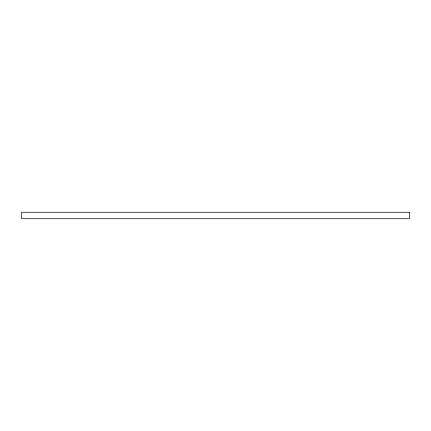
<?xml version="1.0" encoding="UTF-8"?>
<svg xmlns="http://www.w3.org/2000/svg" width="431" height="431" viewBox="0 0 431 431"><rect width="100%" height="100%" fill="white"/><g stroke="black" fill="none" stroke-linecap="round" stroke-linejoin="round"><path stroke-width="0.65" d="M409.45 212.267L21.55 212.267L21.55 218.732L409.45 218.732L409.45 212.267"/></g></svg>
